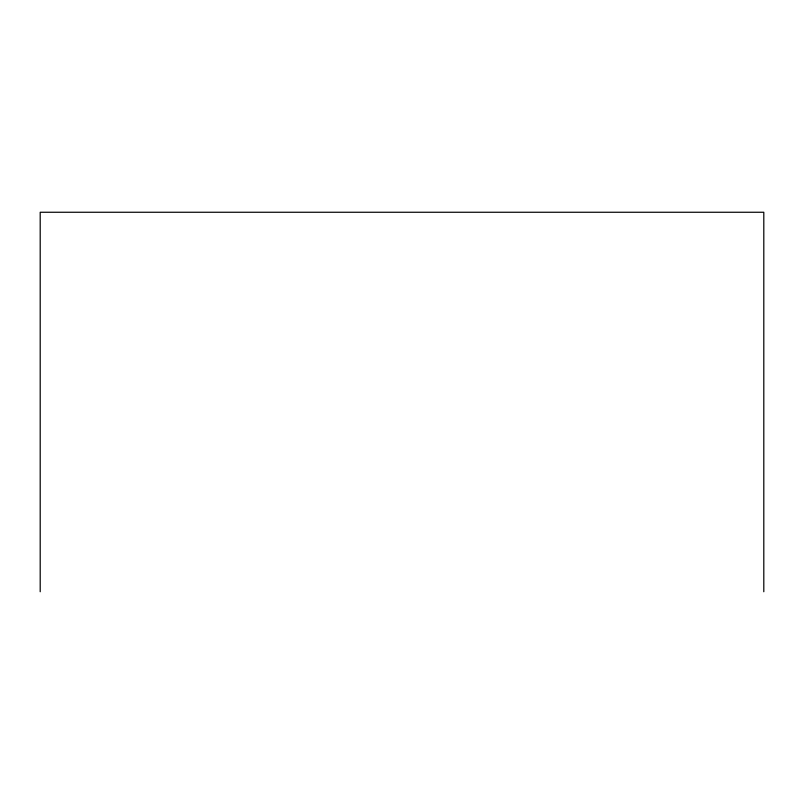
<?xml version="1.0" encoding="UTF-8"?>
<svg xmlns="http://www.w3.org/2000/svg" width="804" height="804" viewBox="0 0 804 804"><rect width="100%" height="100%" fill="white"/><g stroke="black" fill="none" stroke-linecap="round" stroke-linejoin="round"><path stroke-width="1.21" d="M763.8 591.744L763.8 212.256L40.2 212.256L40.2 591.744"/></g></svg>
